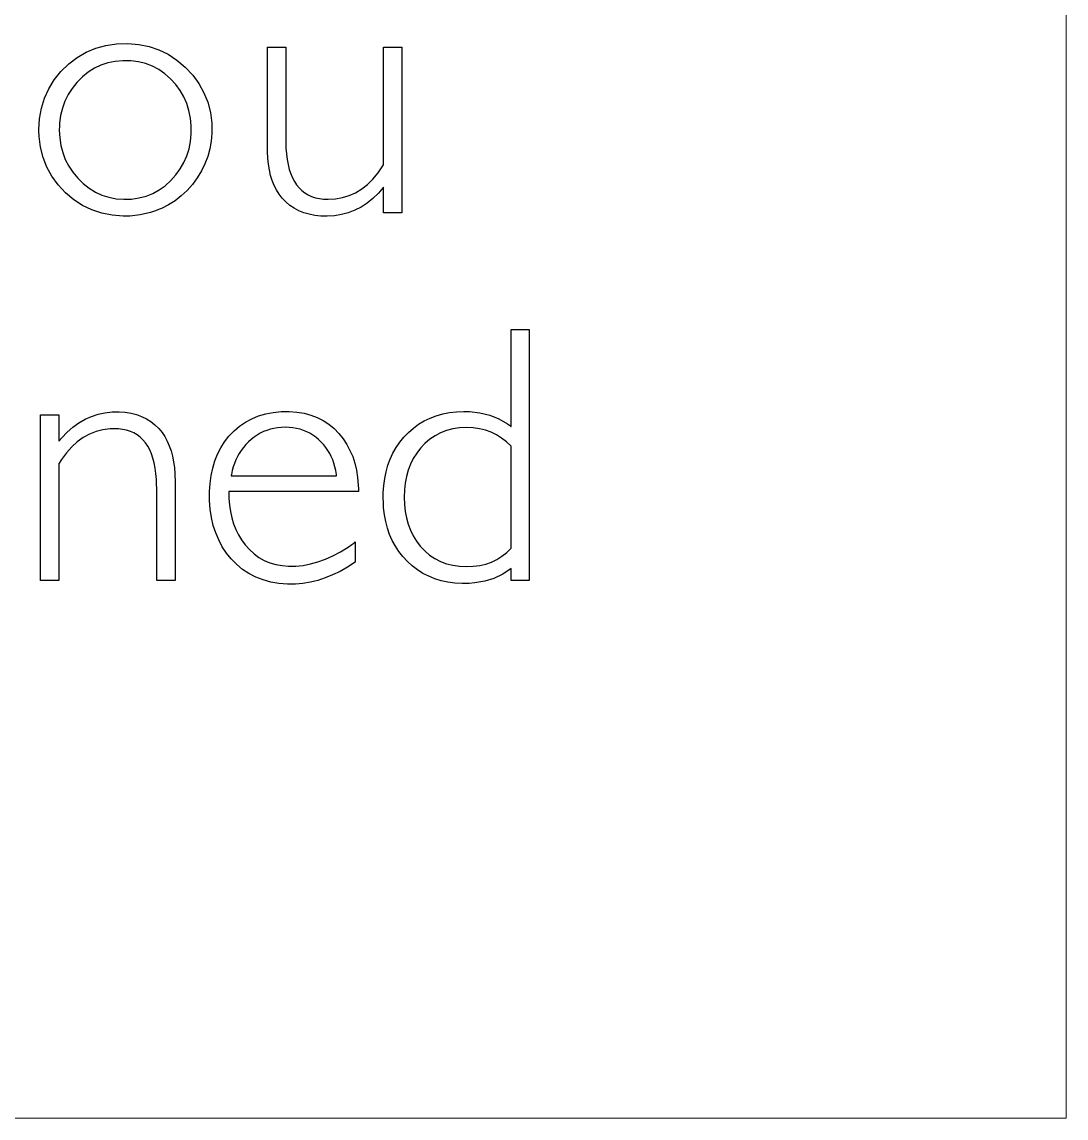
# Model space of a CAD drawing. Header units: millimetres. Extents: x 2232 to 85269, y -3593 to 5869.
# Drawn here: x 55436.49 to 55473.1, y -1588.08 to -1549.63 of the extents above; entities that cross this region are included whole.
import ezdxf

# ---------------------------------------------------------------- set-up
doc = ezdxf.new("R2010")
doc.units = ezdxf.units.MM
doc.layers.add('Standart', color=7, linetype='Continuous')

msp = doc.modelspace()

# ---------------------------------------------------------------- linework, layer by layer
at = {"layer": 'Standart', "color": 250, "linetype": 'Continuous', "lineweight": 5}
for points in [[(55473.101, -1512.529), (55473.101, -1588.08)], [(55473.101, -1588.08), (55203.101, -1588.08)]]:
    msp.add_lwpolyline(points, dxfattribs=at)
at = {"layer": 'Standart', "color": 159, "linetype": 'Continuous', "lineweight": -3}
for points in [[(55439.079, -1550.558), (55439.434, -1550.46)], [(55439.434, -1550.46), (55439.809, -1550.404)], [(55439.809, -1550.404), (55440.201, -1550.391)], [(55440.201, -1550.391), (55440.583, -1550.421)], [(55440.583, -1550.421), (55440.947, -1550.494)], [(55440.947, -1550.494), (55441.291, -1550.611)], [(55438.131, -1551.109), (55438.428, -1550.883)], [(55438.428, -1550.883), (55438.744, -1550.699)], [(55438.744, -1550.699), (55439.079, -1550.558)], [(55441.291, -1550.611), (55441.617, -1550.77)], [(55441.617, -1550.77), (55441.925, -1550.972)], [(55445.096, -1550.517), (55445.1, -1550.516)], [(55445.096, -1550.529), (55445.096, -1550.517)], [(55445.096, -1550.556), (55445.096, -1550.529)], [(55445.096, -1550.598), (55445.096, -1550.556)], [(55445.096, -1550.652), (55445.096, -1550.598)], [(55445.096, -1550.797), (55445.096, -1550.652)], [(55445.096, -1550.984), (55445.096, -1550.797)], [(55445.1, -1550.516), (55445.138, -1550.516)], [(55445.138, -1550.516), (55445.208, -1550.516)], [(55445.208, -1550.516), (55445.299, -1550.516)], [(55445.299, -1550.516), (55445.506, -1550.516)], [(55445.506, -1550.516), (55445.602, -1550.516)], [(55445.602, -1550.516), (55445.679, -1550.516)], [(55445.679, -1550.516), (55445.727, -1550.516)], [(55445.727, -1550.516), (55445.737, -1550.516)], [(55445.737, -1550.516), (55445.738, -1550.525)], [(55445.738, -1550.525), (55445.738, -1550.548)], [(55445.738, -1550.548), (55445.738, -1550.584)], [(55445.738, -1550.584), (55445.738, -1550.691)], [(55445.738, -1550.691), (55445.738, -1550.841)], [(55445.738, -1550.841), (55445.738, -1551.026)], [(55449.17, -1550.528), (55449.171, -1550.516)], [(55449.17, -1550.557), (55449.17, -1550.528)], [(55449.17, -1550.602), (55449.17, -1550.557)], [(55449.17, -1550.663), (55449.17, -1550.602)], [(55449.17, -1550.738), (55449.17, -1550.663)], [(55449.17, -1550.827), (55449.17, -1550.738)], [(55449.17, -1550.927), (55449.17, -1550.827)], [(55449.171, -1550.516), (55449.182, -1550.516)], [(55449.182, -1550.516), (55449.23, -1550.516)], [(55449.23, -1550.516), (55449.306, -1550.516)], [(55449.306, -1550.516), (55449.402, -1550.516)], [(55449.402, -1550.516), (55449.609, -1550.516)], [(55449.609, -1550.516), (55449.7, -1550.516)], [(55449.7, -1550.516), (55449.77, -1550.516)], [(55449.77, -1550.516), (55449.808, -1550.516)], [(55449.808, -1550.516), (55449.812, -1550.517)], [(55449.812, -1550.517), (55449.812, -1550.537)], [(55449.812, -1550.537), (55449.812, -1550.581)], [(55449.812, -1550.581), (55449.812, -1550.649)], [(55449.812, -1550.649), (55449.812, -1550.737)], [(55449.812, -1550.737), (55449.812, -1550.846)], [(55449.812, -1550.846), (55449.812, -1550.973)], [(55437.856, -1551.377), (55438.131, -1551.109)], [(55439.028, -1551.261), (55438.812, -1551.399)], [(55439.258, -1551.153), (55439.028, -1551.261)], [(55439.501, -1551.072), (55439.258, -1551.153)], [(55439.758, -1551.02), (55439.501, -1551.072)], [(55440.029, -1550.996), (55439.758, -1551.02)], [(55440.307, -1551.001), (55440.029, -1550.996)], [(55440.573, -1551.035), (55440.307, -1551.001)], [(55440.825, -1551.097), (55440.573, -1551.035)], [(55441.064, -1551.187), (55440.825, -1551.097)], [(55441.29, -1551.307), (55441.064, -1551.187)], [(55441.925, -1550.972), (55442.213, -1551.217)], [(55442.213, -1551.217), (55442.476, -1551.498)], [(55445.096, -1551.206), (55445.096, -1550.984)], [(55445.096, -1551.456), (55445.096, -1551.206)], [(55445.738, -1551.026), (55445.738, -1551.24)], [(55445.738, -1551.24), (55445.738, -1551.477)], [(55449.17, -1551.162), (55449.17, -1550.927)], [(55449.17, -1551.433), (55449.17, -1551.162)], [(55449.812, -1550.973), (55449.812, -1551.117)], [(55449.812, -1551.117), (55449.812, -1551.277)], [(55437.621, -1551.668), (55437.856, -1551.377)], [(55438.608, -1551.564), (55438.419, -1551.757)], [(55438.812, -1551.399), (55438.608, -1551.564)], [(55441.502, -1551.455), (55441.29, -1551.307)], [(55441.701, -1551.631), (55441.502, -1551.455)], [(55441.881, -1551.831), (55441.701, -1551.631)], [(55442.476, -1551.498), (55442.695, -1551.798)], [(55445.096, -1551.727), (55445.096, -1551.456)], [(55445.738, -1551.477), (55445.738, -1551.994)], [(55449.17, -1551.733), (55449.17, -1551.433)], [(55449.812, -1551.277), (55449.812, -1551.451)], [(55449.812, -1551.451), (55449.812, -1551.638)], [(55449.812, -1551.638), (55449.812, -1552.045)], [(55437.279, -1552.309), (55437.429, -1551.979)], [(55437.429, -1551.979), (55437.621, -1551.668)], [(55438.252, -1551.966), (55438.111, -1552.186)], [(55438.419, -1551.757), (55438.252, -1551.966)], [(55442.035, -1552.042), (55441.881, -1551.831)], [(55442.695, -1551.798), (55442.872, -1552.116)], [(55445.096, -1552.304), (55445.096, -1551.727)], [(55445.738, -1551.994), (55445.738, -1552.526)], [(55449.17, -1552.054), (55449.17, -1551.733)], [(55437.172, -1552.66), (55437.279, -1552.309)], [(55437.996, -1552.418), (55437.908, -1552.662)], [(55438.111, -1552.186), (55437.996, -1552.418)], [(55442.163, -1552.265), (55442.035, -1552.042)], [(55442.266, -1552.5), (55442.163, -1552.265)], [(55442.872, -1552.116), (55443.005, -1552.454)], [(55445.096, -1552.882), (55445.096, -1552.304)], [(55449.17, -1552.388), (55449.17, -1552.054)], [(55449.17, -1553.062), (55449.17, -1552.388)], [(55449.812, -1552.045), (55449.812, -1552.486)], [(55437.108, -1553.03), (55437.172, -1552.66)], [(55437.908, -1552.662), (55437.845, -1552.917)], [(55442.343, -1552.746), (55442.266, -1552.5)], [(55442.395, -1553.005), (55442.343, -1552.746)], [(55443.005, -1552.454), (55443.095, -1552.81)], [(55445.738, -1552.526), (55445.738, -1552.782)], [(55445.738, -1552.782), (55445.738, -1553.021)], [(55449.812, -1552.486), (55449.812, -1553.425)], [(55437.087, -1553.419), (55437.108, -1553.03)], [(55437.809, -1553.184), (55437.801, -1553.322)], [(55437.845, -1552.917), (55437.809, -1553.184)], [(55442.422, -1553.276), (55442.395, -1553.005)], [(55443.095, -1552.81), (55443.143, -1553.185)], [(55443.143, -1553.185), (55443.15, -1553.38)], [(55445.096, -1553.153), (55445.096, -1552.882)], [(55445.096, -1553.403), (55445.096, -1553.153)], [(55445.738, -1553.021), (55445.738, -1553.239)], [(55449.17, -1553.385), (55449.17, -1553.062)], [(55437.087, -1553.434), (55437.087, -1553.419)], [(55437.087, -1553.419), (55437.087, -1553.419)], [(55437.087, -1553.419), (55437.087, -1553.419)], [(55437.087, -1553.419), (55437.087, -1553.419)], [(55437.087, -1553.419), (55437.087, -1553.419)], [(55437.087, -1553.459), (55437.087, -1553.434)], [(55437.095, -1553.655), (55437.087, -1553.459)], [(55437.801, -1553.322), (55437.799, -1553.392)], [(55437.799, -1553.392), (55437.799, -1553.428)], [(55437.799, -1553.428), (55437.799, -1553.432)], [(55437.799, -1553.432), (55437.812, -1553.704)], [(55437.799, -1553.432), (55437.799, -1553.432)], [(55437.799, -1553.432), (55437.799, -1553.432)], [(55437.799, -1553.432), (55437.799, -1553.432)], [(55442.399, -1553.824), (55442.423, -1553.555)], [(55442.423, -1553.555), (55442.422, -1553.276)], [(55443.148, -1553.533), (55443.126, -1553.812)], [(55443.15, -1553.462), (55443.148, -1553.533)], [(55443.15, -1553.38), (55443.15, -1553.462)], [(55445.096, -1553.625), (55445.096, -1553.403)], [(55445.738, -1553.239), (55445.738, -1553.429)], [(55445.738, -1553.429), (55445.738, -1553.584)], [(55449.17, -1553.689), (55449.17, -1553.385)], [(55449.812, -1553.425), (55449.812, -1554.364)], [(55437.142, -1554.033), (55437.095, -1553.655)], [(55437.812, -1553.704), (55437.852, -1553.966)], [(55442.348, -1554.081), (55442.399, -1553.824)], [(55443.126, -1553.812), (55443.078, -1554.084)], [(55445.096, -1553.812), (55445.096, -1553.625)], [(55445.096, -1553.957), (55445.096, -1553.812)], [(55445.096, -1554.011), (55445.096, -1553.957)], [(55445.738, -1553.584), (55445.738, -1553.697)], [(55445.738, -1553.697), (55445.738, -1553.737)], [(55445.738, -1553.737), (55445.738, -1553.763)], [(55445.738, -1553.763), (55445.738, -1553.777)], [(55445.738, -1553.777), (55445.738, -1553.786)], [(55445.738, -1553.786), (55445.738, -1553.842)], [(55445.738, -1553.842), (55445.745, -1554.06)], [(55449.17, -1553.965), (55449.17, -1553.689)], [(55437.231, -1554.391), (55437.142, -1554.033)], [(55437.852, -1553.966), (55437.917, -1554.217)], [(55437.917, -1554.217), (55438.01, -1554.458)], [(55442.17, -1554.562), (55442.272, -1554.328)], [(55442.272, -1554.328), (55442.348, -1554.081)], [(55443.078, -1554.084), (55443.005, -1554.35)], [(55445.096, -1554.053), (55445.096, -1554.011)], [(55445.096, -1554.08), (55445.096, -1554.053)], [(55445.096, -1554.092), (55445.096, -1554.08)], [(55445.096, -1554.105), (55445.096, -1554.092)], [(55445.096, -1554.134), (55445.096, -1554.105)], [(55445.097, -1554.192), (55445.096, -1554.134)], [(55445.108, -1554.414), (55445.097, -1554.192)], [(55445.745, -1554.06), (55445.761, -1554.265)], [(55445.761, -1554.265), (55445.786, -1554.457)], [(55449.17, -1554.205), (55449.17, -1553.965)], [(55449.17, -1554.309), (55449.17, -1554.205)], [(55449.17, -1554.401), (55449.17, -1554.309)], [(55437.364, -1554.729), (55437.231, -1554.391)], [(55437.539, -1555.048), (55437.364, -1554.729)], [(55438.01, -1554.458), (55438.129, -1554.688)], [(55438.129, -1554.688), (55438.274, -1554.907)], [(55442.042, -1554.785), (55442.17, -1554.562)], [(55442.907, -1554.609), (55442.783, -1554.861)], [(55443.005, -1554.35), (55442.907, -1554.609)], [(55445.13, -1554.627), (55445.108, -1554.414)], [(55445.164, -1554.828), (55445.13, -1554.627)], [(55445.786, -1554.457), (55445.82, -1554.637)], [(55445.82, -1554.637), (55445.862, -1554.805)], [(55448.977, -1554.93), (55449.147, -1554.684)], [(55449.147, -1554.684), (55449.167, -1554.652)], [(55449.167, -1554.652), (55449.17, -1554.645)], [(55449.17, -1554.48), (55449.17, -1554.401)], [(55449.17, -1554.545), (55449.17, -1554.48)], [(55449.17, -1554.595), (55449.17, -1554.545)], [(55449.17, -1554.629), (55449.17, -1554.595)], [(55449.17, -1554.645), (55449.17, -1554.629)], [(55449.812, -1554.364), (55449.812, -1554.805)], [(55437.757, -1555.347), (55437.539, -1555.048)], [(55438.274, -1554.907), (55438.445, -1555.115)], [(55438.445, -1555.115), (55438.639, -1555.306)], [(55441.708, -1555.198), (55441.888, -1554.997)], [(55441.888, -1554.997), (55442.042, -1554.785)], [(55442.634, -1555.106), (55442.465, -1555.338)], [(55442.783, -1554.861), (55442.634, -1555.106)], [(55445.21, -1555.019), (55445.164, -1554.828)], [(55445.267, -1555.199), (55445.21, -1555.019)], [(55445.862, -1554.805), (55445.914, -1554.961)], [(55445.914, -1554.961), (55445.974, -1555.103)], [(55445.974, -1555.103), (55446.043, -1555.234)], [(55448.797, -1555.147), (55448.977, -1554.93)], [(55449.812, -1554.805), (55449.812, -1555.212)], [(55438.018, -1555.626), (55437.757, -1555.347)], [(55438.639, -1555.306), (55438.845, -1555.468)], [(55438.845, -1555.468), (55439.064, -1555.602)], [(55441.3, -1555.529), (55441.51, -1555.378)], [(55441.51, -1555.378), (55441.708, -1555.198)], [(55442.465, -1555.338), (55442.279, -1555.548)], [(55445.336, -1555.368), (55445.267, -1555.199)], [(55445.416, -1555.527), (55445.336, -1555.368)], [(55446.043, -1555.234), (55446.121, -1555.352)], [(55446.121, -1555.352), (55446.208, -1555.458)], [(55446.208, -1555.458), (55446.304, -1555.551)], [(55448.189, -1555.624), (55448.402, -1555.494)], [(55448.402, -1555.494), (55448.605, -1555.335)], [(55448.605, -1555.335), (55448.797, -1555.147)], [(55449.17, -1555.433), (55448.986, -1555.643)], [(55449.17, -1555.437), (55449.17, -1555.433)], [(55449.17, -1555.433), (55449.17, -1555.433)], [(55449.17, -1555.433), (55449.17, -1555.433)], [(55449.17, -1555.455), (55449.17, -1555.437)], [(55449.17, -1555.53), (55449.17, -1555.455)], [(55449.812, -1555.212), (55449.812, -1555.399)], [(55449.812, -1555.399), (55449.812, -1555.573)], [(55438.307, -1555.87), (55438.018, -1555.626)], [(55438.615, -1556.071), (55438.307, -1555.87)], [(55439.064, -1555.602), (55439.295, -1555.708)], [(55439.295, -1555.708), (55439.538, -1555.785)], [(55439.538, -1555.785), (55439.793, -1555.834)], [(55439.793, -1555.834), (55440.061, -1555.855)], [(55440.061, -1555.855), (55440.333, -1555.847)], [(55440.333, -1555.847), (55440.593, -1555.81)], [(55440.593, -1555.81), (55440.841, -1555.745)], [(55440.841, -1555.745), (55441.077, -1555.651)], [(55441.077, -1555.651), (55441.3, -1555.529)], [(55442.078, -1555.737), (55441.861, -1555.905)], [(55442.279, -1555.548), (55442.078, -1555.737)], [(55445.508, -1555.675), (55445.416, -1555.527)], [(55445.615, -1555.815), (55445.508, -1555.675)], [(55445.742, -1555.95), (55445.615, -1555.815)], [(55446.304, -1555.551), (55446.409, -1555.632)], [(55446.409, -1555.632), (55446.523, -1555.7)], [(55446.523, -1555.7), (55446.646, -1555.756)], [(55446.646, -1555.756), (55446.777, -1555.799)], [(55446.777, -1555.799), (55446.917, -1555.83)], [(55446.917, -1555.83), (55447.067, -1555.849)], [(55447.067, -1555.849), (55447.225, -1555.855)], [(55447.225, -1555.855), (55447.482, -1555.841)], [(55447.482, -1555.841), (55447.729, -1555.797)], [(55447.729, -1555.797), (55447.964, -1555.725)], [(55447.964, -1555.725), (55448.189, -1555.624)], [(55448.792, -1555.828), (55448.59, -1555.989)], [(55448.986, -1555.643), (55448.792, -1555.828)], [(55449.17, -1555.642), (55449.17, -1555.53)], [(55449.17, -1555.926), (55449.17, -1555.642)], [(55449.812, -1555.573), (55449.812, -1555.733)], [(55449.812, -1555.733), (55449.812, -1555.877)], [(55449.812, -1555.877), (55449.812, -1556.004)], [(55438.943, -1556.229), (55438.615, -1556.071)], [(55439.29, -1556.344), (55438.943, -1556.229)], [(55441.171, -1556.261), (55440.997, -1556.32)], [(55441.257, -1556.228), (55441.171, -1556.261)], [(55441.313, -1556.205), (55441.257, -1556.228)], [(55441.378, -1556.177), (55441.313, -1556.205)], [(55441.627, -1556.051), (55441.378, -1556.177)], [(55441.861, -1555.905), (55441.627, -1556.051)], [(55445.88, -1556.069), (55445.742, -1555.95)], [(55446.031, -1556.171), (55445.88, -1556.069)], [(55446.193, -1556.257), (55446.031, -1556.171)], [(55446.368, -1556.328), (55446.193, -1556.257)], [(55448.159, -1556.239), (55447.93, -1556.328)], [(55448.379, -1556.126), (55448.159, -1556.239)], [(55448.59, -1555.989), (55448.379, -1556.126)], [(55449.17, -1556.068), (55449.17, -1555.926)], [(55449.17, -1556.193), (55449.17, -1556.068)], [(55449.17, -1556.285), (55449.17, -1556.193)], [(55449.812, -1556.004), (55449.812, -1556.113)], [(55449.812, -1556.113), (55449.812, -1556.201)], [(55449.812, -1556.201), (55449.812, -1556.268)], [(55449.812, -1556.268), (55449.812, -1556.313)], [(55439.657, -1556.417), (55439.29, -1556.344)], [(55440.042, -1556.447), (55439.657, -1556.417)], [(55440.092, -1556.447), (55440.042, -1556.447)], [(55440.131, -1556.447), (55440.092, -1556.447)], [(55440.178, -1556.447), (55440.131, -1556.447)], [(55440.272, -1556.444), (55440.178, -1556.447)], [(55440.64, -1556.404), (55440.272, -1556.444)], [(55440.997, -1556.32), (55440.64, -1556.404)], [(55446.555, -1556.382), (55446.368, -1556.328)], [(55446.754, -1556.42), (55446.555, -1556.382)], [(55446.965, -1556.442), (55446.754, -1556.42)], [(55447.192, -1556.447), (55446.965, -1556.442)], [(55447.447, -1556.432), (55447.192, -1556.447)], [(55447.693, -1556.392), (55447.447, -1556.432)], [(55447.93, -1556.328), (55447.693, -1556.392)], [(55449.17, -1556.315), (55449.17, -1556.285)], [(55449.17, -1556.331), (55449.17, -1556.315)], [(55449.182, -1556.334), (55449.17, -1556.331)], [(55449.23, -1556.334), (55449.182, -1556.334)], [(55449.306, -1556.334), (55449.23, -1556.334)], [(55449.402, -1556.334), (55449.306, -1556.334)], [(55449.609, -1556.334), (55449.402, -1556.334)], [(55449.7, -1556.334), (55449.609, -1556.334)], [(55449.77, -1556.334), (55449.7, -1556.334)], [(55449.808, -1556.334), (55449.77, -1556.334)], [(55449.812, -1556.333), (55449.808, -1556.334)], [(55449.812, -1556.313), (55449.812, -1556.333)], [(55453.644, -1560.428), (55453.645, -1560.42)], [(55453.644, -1560.479), (55453.644, -1560.428)], [(55453.644, -1560.575), (55453.644, -1560.479)], [(55453.645, -1560.42), (55453.671, -1560.42)], [(55453.671, -1560.42), (55453.726, -1560.42)], [(55453.726, -1560.42), (55453.803, -1560.42)], [(55453.803, -1560.42), (55453.988, -1560.42)], [(55453.988, -1560.42), (55454.164, -1560.42)], [(55454.164, -1560.42), (55454.228, -1560.42)], [(55454.228, -1560.42), (55454.266, -1560.42)], [(55454.266, -1560.42), (55454.273, -1560.42)], [(55454.273, -1560.42), (55454.273, -1560.425)], [(55454.273, -1560.425), (55454.273, -1560.46)], [(55454.273, -1560.46), (55454.273, -1560.525)], [(55453.644, -1560.711), (55453.644, -1560.575)], [(55453.644, -1560.88), (55453.644, -1560.711)], [(55453.644, -1561.077), (55453.644, -1560.88)], [(55454.273, -1560.525), (55454.273, -1560.621)], [(55454.273, -1560.621), (55454.273, -1560.744)], [(55454.273, -1560.744), (55454.273, -1560.894)], [(55453.644, -1561.536), (55453.644, -1561.077)], [(55454.273, -1560.894), (55454.273, -1561.068)], [(55454.273, -1561.068), (55454.273, -1561.265)], [(55454.273, -1561.265), (55454.273, -1561.483)], [(55453.644, -1562.044), (55453.644, -1561.536)], [(55454.273, -1561.483), (55454.273, -1561.72)], [(55454.273, -1561.72), (55454.273, -1562.246)], [(55453.644, -1562.559), (55453.644, -1562.044)], [(55454.273, -1562.246), (55454.273, -1562.827)], [(55453.644, -1563.037), (55453.644, -1562.559)], [(55453.644, -1563.249), (55453.644, -1563.037)], [(55454.273, -1562.827), (55454.273, -1563.452)], [(55437.141, -1563.415), (55437.156, -1563.411)], [(55437.141, -1563.442), (55437.141, -1563.415)], [(55437.141, -1563.493), (55437.141, -1563.442)], [(55437.141, -1563.567), (55437.141, -1563.493)], [(55437.141, -1563.661), (55437.141, -1563.567)], [(55437.156, -1563.411), (55437.209, -1563.411)], [(55437.209, -1563.411), (55437.289, -1563.411)], [(55437.289, -1563.411), (55437.491, -1563.411)], [(55437.491, -1563.411), (55437.593, -1563.411)], [(55437.593, -1563.411), (55437.682, -1563.411)], [(55437.682, -1563.411), (55437.748, -1563.411)], [(55437.748, -1563.411), (55437.781, -1563.411)], [(55437.781, -1563.411), (55437.782, -1563.412)], [(55437.782, -1563.412), (55437.782, -1563.427)], [(55437.782, -1563.427), (55437.782, -1563.456)], [(55437.782, -1563.456), (55437.782, -1563.497)], [(55437.782, -1563.497), (55437.782, -1563.609)], [(55438.485, -1563.694), (55438.702, -1563.569)], [(55438.702, -1563.569), (55438.926, -1563.468)], [(55438.926, -1563.468), (55439.159, -1563.392)], [(55439.159, -1563.392), (55439.401, -1563.341)], [(55439.401, -1563.341), (55439.651, -1563.314)], [(55439.651, -1563.314), (55439.779, -1563.31)], [(55439.779, -1563.31), (55439.894, -1563.312)], [(55439.894, -1563.312), (55440.11, -1563.327)], [(55440.11, -1563.327), (55440.314, -1563.359)], [(55440.314, -1563.359), (55440.506, -1563.407)], [(55440.506, -1563.407), (55440.685, -1563.472)], [(55440.685, -1563.472), (55440.853, -1563.552)], [(55440.853, -1563.552), (55441.009, -1563.65)], [(55444.328, -1563.67), (55444.55, -1563.55)], [(55444.55, -1563.55), (55444.786, -1563.454)], [(55444.786, -1563.454), (55445.036, -1563.38)], [(55445.036, -1563.38), (55445.3, -1563.33)], [(55445.3, -1563.33), (55445.579, -1563.303)], [(55445.579, -1563.303), (55445.864, -1563.299)], [(55445.864, -1563.299), (55446.129, -1563.318)], [(55446.129, -1563.318), (55446.38, -1563.359)], [(55446.38, -1563.359), (55446.618, -1563.422)], [(55446.618, -1563.422), (55446.842, -1563.507)], [(55446.842, -1563.507), (55447.053, -1563.615)], [(55450.595, -1563.627), (55450.8, -1563.527)], [(55450.8, -1563.527), (55451.016, -1563.446)], [(55451.016, -1563.446), (55451.242, -1563.382)], [(55451.242, -1563.382), (55451.48, -1563.336)], [(55451.48, -1563.336), (55451.728, -1563.308)], [(55451.728, -1563.308), (55451.987, -1563.298)], [(55451.987, -1563.298), (55452.183, -1563.303)], [(55452.183, -1563.303), (55452.548, -1563.345)], [(55452.548, -1563.345), (55452.891, -1563.43)], [(55452.891, -1563.43), (55453.213, -1563.56)], [(55453.213, -1563.56), (55453.513, -1563.733)], [(55453.644, -1563.437), (55453.644, -1563.249)], [(55453.644, -1563.593), (55453.644, -1563.437)], [(55454.273, -1563.452), (55454.273, -1564.105)], [(55437.141, -1563.775), (55437.141, -1563.661)], [(55437.141, -1563.907), (55437.141, -1563.775)], [(55437.141, -1564.056), (55437.141, -1563.907)], [(55437.782, -1563.609), (55437.782, -1563.747)], [(55437.782, -1563.747), (55437.782, -1564.048)], [(55438.078, -1564.019), (55438.278, -1563.844)], [(55438.278, -1563.844), (55438.485, -1563.694)], [(55439.331, -1563.939), (55439.089, -1564)], [(55439.584, -1563.907), (55439.331, -1563.939)], [(55439.715, -1563.903), (55439.584, -1563.907)], [(55439.87, -1563.907), (55439.715, -1563.903)], [(55440.02, -1563.924), (55439.87, -1563.907)], [(55440.161, -1563.954), (55440.02, -1563.924)], [(55440.293, -1563.996), (55440.161, -1563.954)], [(55441.009, -1563.65), (55441.153, -1563.763)], [(55441.153, -1563.763), (55441.285, -1563.894)], [(55441.285, -1563.894), (55441.401, -1564.036)], [(55443.927, -1563.979), (55444.121, -1563.813)], [(55444.121, -1563.813), (55444.328, -1563.67)], [(55445.2, -1563.92), (55445.079, -1563.959)], [(55445.325, -1563.89), (55445.2, -1563.92)], [(55445.454, -1563.869), (55445.325, -1563.89)], [(55445.587, -1563.856), (55445.454, -1563.869)], [(55445.723, -1563.852), (55445.587, -1563.856)], [(55445.859, -1563.856), (55445.723, -1563.852)], [(55445.991, -1563.869), (55445.859, -1563.856)], [(55446.118, -1563.891), (55445.991, -1563.869)], [(55446.241, -1563.921), (55446.118, -1563.891)], [(55446.361, -1563.96), (55446.241, -1563.921)], [(55447.053, -1563.615), (55447.25, -1563.745)], [(55447.25, -1563.745), (55447.434, -1563.898)], [(55447.434, -1563.898), (55447.604, -1564.073)], [(55450.042, -1564.031), (55450.216, -1563.879)], [(55450.216, -1563.879), (55450.4, -1563.744)], [(55450.4, -1563.744), (55450.595, -1563.627)], [(55451.601, -1563.91), (55451.379, -1563.966)], [(55451.835, -1563.876), (55451.601, -1563.91)], [(55452.083, -1563.865), (55451.835, -1563.876)], [(55452.311, -1563.875), (55452.083, -1563.865)], [(55452.529, -1563.906), (55452.311, -1563.875)], [(55452.739, -1563.957), (55452.529, -1563.906)], [(55452.938, -1564.028), (55452.739, -1563.957)], [(55453.513, -1563.733), (55453.585, -1563.783)], [(55453.585, -1563.783), (55453.62, -1563.809)], [(55453.62, -1563.809), (55453.637, -1563.822)], [(55453.637, -1563.822), (55453.644, -1563.827)], [(55453.644, -1563.714), (55453.644, -1563.593)], [(55453.644, -1563.794), (55453.644, -1563.714)], [(55453.644, -1563.827), (55453.644, -1563.794)], [(55437.141, -1564.22), (55437.141, -1564.056)], [(55437.141, -1564.398), (55437.141, -1564.22)], [(55437.782, -1564.048), (55437.782, -1564.181)], [(55437.782, -1564.181), (55437.782, -1564.282)], [(55437.782, -1564.282), (55437.782, -1564.316)], [(55437.782, -1564.316), (55437.782, -1564.337)], [(55437.782, -1564.337), (55437.782, -1564.342)], [(55437.782, -1564.343), (55437.784, -1564.341)], [(55437.782, -1564.342), (55437.782, -1564.343)], [(55437.784, -1564.341), (55437.795, -1564.327)], [(55437.795, -1564.327), (55437.888, -1564.218)], [(55437.888, -1564.218), (55438.078, -1564.019)], [(55438.639, -1564.209), (55438.431, -1564.358)], [(55438.858, -1564.09), (55438.639, -1564.209)], [(55439.089, -1564), (55438.858, -1564.09)], [(55440.416, -1564.05), (55440.293, -1563.996)], [(55440.53, -1564.117), (55440.416, -1564.05)], [(55440.636, -1564.196), (55440.53, -1564.117)], [(55440.733, -1564.288), (55440.636, -1564.196)], [(55440.821, -1564.393), (55440.733, -1564.288)], [(55441.401, -1564.036), (55441.498, -1564.179)], [(55441.498, -1564.179), (55441.583, -1564.334)], [(55441.583, -1564.334), (55441.657, -1564.499)], [(55443.596, -1564.364), (55443.749, -1564.167)], [(55443.749, -1564.167), (55443.927, -1563.979)], [(55444.529, -1564.278), (55444.431, -1564.367)], [(55444.631, -1564.197), (55444.529, -1564.278)], [(55444.738, -1564.125), (55444.631, -1564.197)], [(55444.848, -1564.061), (55444.738, -1564.125)], [(55444.961, -1564.005), (55444.848, -1564.061)], [(55445.079, -1563.959), (55444.961, -1564.005)], [(55446.475, -1564.007), (55446.361, -1563.96)], [(55446.586, -1564.063), (55446.475, -1564.007)], [(55446.693, -1564.128), (55446.586, -1564.063)], [(55446.795, -1564.201), (55446.693, -1564.128)], [(55446.893, -1564.283), (55446.795, -1564.201)], [(55446.986, -1564.372), (55446.893, -1564.283)], [(55447.604, -1564.073), (55447.752, -1564.258)], [(55447.752, -1564.258), (55447.881, -1564.454)], [(55449.738, -1564.377), (55449.881, -1564.2)], [(55449.881, -1564.2), (55450.042, -1564.031)], [(55450.792, -1564.272), (55450.621, -1564.419)], [(55450.975, -1564.147), (55450.792, -1564.272)], [(55451.171, -1564.046), (55450.975, -1564.147)], [(55451.379, -1563.966), (55451.171, -1564.046)], [(55453.129, -1564.121), (55452.938, -1564.028)], [(55453.31, -1564.233), (55453.129, -1564.121)], [(55453.482, -1564.366), (55453.31, -1564.233)], [(55454.273, -1564.105), (55454.273, -1565.442)], [(55437.141, -1564.588), (55437.141, -1564.398)], [(55437.141, -1565.001), (55437.141, -1564.588)], [(55438.235, -1564.537), (55438.05, -1564.745)], [(55438.431, -1564.358), (55438.235, -1564.537)], [(55440.9, -1564.51), (55440.821, -1564.393)], [(55440.97, -1564.639), (55440.9, -1564.51)], [(55441.031, -1564.781), (55440.97, -1564.639)], [(55441.657, -1564.499), (55441.719, -1564.675)], [(55441.719, -1564.675), (55441.77, -1564.862)], [(55443.348, -1564.797), (55443.462, -1564.574)], [(55443.462, -1564.574), (55443.596, -1564.364)], [(55444.177, -1564.661), (55444.106, -1564.768)], [(55444.254, -1564.559), (55444.177, -1564.661)], [(55444.339, -1564.461), (55444.254, -1564.559)], [(55444.431, -1564.367), (55444.339, -1564.461)], [(55447.07, -1564.464), (55446.986, -1564.372)], [(55447.147, -1564.56), (55447.07, -1564.464)], [(55447.217, -1564.662), (55447.147, -1564.56)], [(55447.281, -1564.768), (55447.217, -1564.662)], [(55447.881, -1564.454), (55447.992, -1564.661)], [(55447.992, -1564.661), (55448.086, -1564.881)], [(55449.499, -1564.762), (55449.61, -1564.564)], [(55449.61, -1564.564), (55449.738, -1564.377)], [(55450.464, -1564.589), (55450.33, -1564.764)], [(55450.621, -1564.419), (55450.464, -1564.589)], [(55453.644, -1564.519), (55453.482, -1564.366)], [(55453.644, -1564.529), (55453.644, -1564.519)], [(55453.644, -1564.559), (55453.644, -1564.529)], [(55453.644, -1564.608), (55453.644, -1564.559)], [(55453.644, -1564.673), (55453.644, -1564.608)], [(55453.644, -1564.754), (55453.644, -1564.673)], [(55437.141, -1565.446), (55437.141, -1565.001)], [(55437.876, -1564.982), (55437.794, -1565.111)], [(55438.05, -1564.745), (55437.876, -1564.982)], [(55441.083, -1564.936), (55441.031, -1564.781)], [(55441.127, -1565.103), (55441.083, -1564.936)], [(55441.162, -1565.282), (55441.127, -1565.103)], [(55441.77, -1564.862), (55441.808, -1565.06)], [(55441.808, -1565.06), (55441.836, -1565.268)], [(55443.178, -1565.282), (55443.253, -1565.033)], [(55443.253, -1565.033), (55443.348, -1564.797)], [(55443.987, -1564.996), (55443.938, -1565.117)], [(55444.043, -1564.88), (55443.987, -1564.996)], [(55444.106, -1564.768), (55444.043, -1564.88)], [(55447.337, -1564.879), (55447.281, -1564.768)], [(55447.387, -1564.994), (55447.337, -1564.879)], [(55447.43, -1565.115), (55447.387, -1564.994)], [(55448.086, -1564.881), (55448.161, -1565.112)], [(55449.322, -1565.185), (55449.403, -1564.969)], [(55449.403, -1564.969), (55449.499, -1564.762)], [(55450.213, -1564.951), (55450.115, -1565.149)], [(55450.33, -1564.764), (55450.213, -1564.951)], [(55453.644, -1564.849), (55453.644, -1564.754)], [(55453.644, -1564.958), (55453.644, -1564.849)], [(55453.644, -1565.078), (55453.644, -1564.958)], [(55453.644, -1565.349), (55453.644, -1565.078)], [(55437.141, -1565.912), (55437.141, -1565.446)], [(55437.784, -1565.128), (55437.782, -1565.131)], [(55437.782, -1565.131), (55437.782, -1565.135)], [(55437.782, -1565.135), (55437.782, -1565.157)], [(55437.782, -1565.157), (55437.782, -1565.195)], [(55437.782, -1565.195), (55437.782, -1565.249)], [(55437.782, -1565.249), (55437.782, -1565.317)], [(55437.782, -1565.317), (55437.782, -1565.399)], [(55437.782, -1565.399), (55437.782, -1565.601)], [(55437.794, -1565.111), (55437.784, -1565.128)], [(55441.188, -1565.474), (55441.162, -1565.282)], [(55441.205, -1565.679), (55441.188, -1565.474)], [(55441.836, -1565.268), (55441.851, -1565.488)], [(55441.851, -1565.488), (55441.855, -1565.601)], [(55443.121, -1565.544), (55443.178, -1565.282)], [(55443.862, -1565.372), (55443.835, -1565.506)], [(55443.897, -1565.242), (55443.862, -1565.372)], [(55443.938, -1565.117), (55443.897, -1565.242)], [(55447.466, -1565.24), (55447.43, -1565.115)], [(55447.495, -1565.371), (55447.466, -1565.24)], [(55447.518, -1565.506), (55447.495, -1565.371)], [(55448.161, -1565.112), (55448.219, -1565.355)], [(55448.219, -1565.355), (55448.259, -1565.611)], [(55449.209, -1565.649), (55449.258, -1565.412)], [(55449.258, -1565.412), (55449.322, -1565.185)], [(55450.034, -1565.357), (55449.971, -1565.577)], [(55450.115, -1565.149), (55450.034, -1565.357)], [(55453.644, -1565.651), (55453.644, -1565.349)], [(55454.273, -1565.442), (55454.273, -1566.099)], [(55437.782, -1565.601), (55437.782, -1565.844)], [(55437.782, -1565.844), (55437.782, -1566.123)], [(55441.213, -1565.896), (55441.205, -1565.679)], [(55441.855, -1565.601), (55441.856, -1565.659)], [(55441.856, -1565.659), (55441.856, -1565.684)], [(55441.856, -1565.684), (55441.856, -1565.687)], [(55441.856, -1565.687), (55441.856, -1565.703)], [(55441.856, -1565.703), (55441.856, -1565.734)], [(55441.856, -1565.734), (55441.856, -1565.779)], [(55441.856, -1565.779), (55441.856, -1565.836)], [(55441.856, -1565.836), (55441.856, -1565.986)], [(55443.067, -1566.107), (55443.085, -1565.819)], [(55443.085, -1565.819), (55443.121, -1565.544)], [(55443.829, -1565.541), (55443.828, -1565.552)], [(55443.828, -1565.552), (55443.834, -1565.552)], [(55443.828, -1565.552), (55443.828, -1565.552)], [(55443.828, -1565.552), (55443.828, -1565.552)], [(55443.828, -1565.552), (55443.828, -1565.552)], [(55443.828, -1565.552), (55443.828, -1565.552)], [(55443.835, -1565.506), (55443.829, -1565.541)], [(55443.834, -1565.552), (55443.851, -1565.552)], [(55443.851, -1565.552), (55443.88, -1565.552)], [(55443.88, -1565.552), (55443.919, -1565.552)], [(55443.919, -1565.552), (55443.968, -1565.552)], [(55443.968, -1565.552), (55444.026, -1565.552)], [(55444.026, -1565.552), (55444.093, -1565.552)], [(55444.093, -1565.552), (55444.169, -1565.552)], [(55444.169, -1565.552), (55444.342, -1565.552)], [(55444.342, -1565.552), (55444.54, -1565.552)], [(55444.54, -1565.552), (55444.76, -1565.552)], [(55444.76, -1565.552), (55444.997, -1565.552)], [(55444.997, -1565.552), (55445.246, -1565.552)], [(55445.246, -1565.552), (55445.503, -1565.552)], [(55445.503, -1565.552), (55446.02, -1565.552)], [(55446.02, -1565.552), (55446.272, -1565.552)], [(55446.272, -1565.552), (55446.514, -1565.552)], [(55446.514, -1565.552), (55446.74, -1565.552)], [(55446.74, -1565.552), (55446.946, -1565.552)], [(55446.946, -1565.552), (55447.128, -1565.552)], [(55447.128, -1565.552), (55447.208, -1565.552)], [(55447.208, -1565.552), (55447.281, -1565.552)], [(55447.281, -1565.552), (55447.345, -1565.552)], [(55447.345, -1565.552), (55447.401, -1565.552)], [(55447.401, -1565.552), (55447.446, -1565.552)], [(55447.446, -1565.552), (55447.482, -1565.552)], [(55447.482, -1565.552), (55447.507, -1565.552)], [(55447.507, -1565.552), (55447.521, -1565.552)], [(55447.522, -1565.541), (55447.518, -1565.506)], [(55447.521, -1565.552), (55447.523, -1565.552)], [(55447.523, -1565.552), (55447.522, -1565.541)], [(55448.259, -1565.611), (55448.281, -1565.878)], [(55448.281, -1565.878), (55448.285, -1566.016)], [(55449.175, -1565.895), (55449.209, -1565.649)], [(55449.927, -1565.807), (55449.9, -1566.049)], [(55449.971, -1565.577), (55449.927, -1565.807)], [(55453.644, -1565.974), (55453.644, -1565.651)], [(55437.141, -1566.863), (55437.141, -1565.912)], [(55437.782, -1566.123), (55437.782, -1566.427)], [(55441.214, -1565.952), (55441.213, -1565.896)], [(55441.214, -1565.98), (55441.214, -1565.952)], [(55441.214, -1565.992), (55441.214, -1565.98)], [(55441.214, -1565.993), (55441.214, -1565.992)], [(55441.214, -1566.002), (55441.214, -1565.993)], [(55441.214, -1566.024), (55441.214, -1566.002)], [(55441.214, -1566.06), (55441.214, -1566.024)], [(55441.214, -1566.166), (55441.214, -1566.06)], [(55441.214, -1566.315), (55441.214, -1566.166)], [(55441.856, -1565.986), (55441.856, -1566.177)], [(55441.856, -1566.177), (55441.856, -1566.402)], [(55443.069, -1566.416), (55443.067, -1566.107)], [(55443.746, -1566.106), (55443.745, -1566.106)], [(55443.745, -1566.106), (55443.745, -1566.11)], [(55443.745, -1566.11), (55443.745, -1566.128)], [(55443.745, -1566.128), (55443.745, -1566.171)], [(55443.745, -1566.171), (55443.745, -1566.175)], [(55443.745, -1566.175), (55443.745, -1566.175)], [(55443.745, -1566.175), (55443.745, -1566.175)], [(55443.745, -1566.175), (55443.745, -1566.186)], [(55443.745, -1566.186), (55443.745, -1566.217)], [(55443.745, -1566.217), (55443.749, -1566.34)], [(55443.762, -1566.106), (55443.746, -1566.106)], [(55443.799, -1566.106), (55443.762, -1566.106)], [(55443.857, -1566.106), (55443.799, -1566.106)], [(55443.935, -1566.106), (55443.857, -1566.106)], [(55444.029, -1566.106), (55443.935, -1566.106)], [(55444.14, -1566.106), (55444.029, -1566.106)], [(55444.266, -1566.106), (55444.14, -1566.106)], [(55444.405, -1566.106), (55444.266, -1566.106)], [(55444.557, -1566.106), (55444.405, -1566.106)], [(55444.891, -1566.106), (55444.557, -1566.106)], [(55445.257, -1566.106), (55444.891, -1566.106)], [(55445.644, -1566.106), (55445.257, -1566.106)], [(55446.439, -1566.106), (55445.644, -1566.106)], [(55446.824, -1566.106), (55446.439, -1566.106)], [(55447.186, -1566.106), (55446.824, -1566.106)], [(55447.515, -1566.106), (55447.186, -1566.106)], [(55447.664, -1566.106), (55447.515, -1566.106)], [(55447.799, -1566.106), (55447.664, -1566.106)], [(55447.921, -1566.106), (55447.799, -1566.106)], [(55448.028, -1566.106), (55447.921, -1566.106)], [(55448.118, -1566.106), (55448.028, -1566.106)], [(55448.191, -1566.106), (55448.118, -1566.106)], [(55448.243, -1566.106), (55448.191, -1566.106)], [(55448.275, -1566.106), (55448.243, -1566.106)], [(55448.285, -1566.106), (55448.275, -1566.106)], [(55448.285, -1566.016), (55448.285, -1566.081)], [(55448.285, -1566.081), (55448.285, -1566.082)], [(55448.285, -1566.082), (55448.285, -1566.094)], [(55448.285, -1566.094), (55448.285, -1566.106)], [(55449.158, -1566.151), (55449.175, -1565.895)], [(55449.17, -1566.675), (55449.158, -1566.151)], [(55449.9, -1566.049), (55449.891, -1566.302)], [(55453.644, -1566.307), (55453.644, -1565.974)], [(55454.273, -1566.099), (55454.273, -1566.729)], [(55437.782, -1566.427), (55437.782, -1567.084)], [(55441.214, -1566.498), (55441.214, -1566.315)], [(55441.214, -1566.711), (55441.214, -1566.498)], [(55441.856, -1566.402), (55441.856, -1566.653)], [(55443.092, -1566.722), (55443.069, -1566.416)], [(55443.749, -1566.34), (55443.766, -1566.578)], [(55443.766, -1566.578), (55443.799, -1566.806)], [(55449.891, -1566.302), (55449.899, -1566.557)], [(55449.899, -1566.557), (55449.926, -1566.801)], [(55453.644, -1566.641), (55453.644, -1566.307)], [(55453.644, -1566.964), (55453.644, -1566.641)], [(55437.141, -1567.324), (55437.141, -1566.863)], [(55441.214, -1566.946), (55441.214, -1566.711)], [(55441.214, -1567.459), (55441.214, -1566.946)], [(55441.856, -1566.653), (55441.856, -1566.924)], [(55441.856, -1566.924), (55441.856, -1567.208)], [(55443.135, -1567.014), (55443.092, -1566.722)], [(55443.199, -1567.292), (55443.135, -1567.014)], [(55443.799, -1566.806), (55443.848, -1567.025)], [(55443.848, -1567.025), (55443.911, -1567.234)], [(55449.2, -1566.923), (55449.17, -1566.675)], [(55449.245, -1567.162), (55449.2, -1566.923)], [(55449.926, -1566.801), (55449.97, -1567.033)], [(55453.644, -1567.266), (55453.644, -1566.964)], [(55454.273, -1566.729), (55454.273, -1567.318)], [(55437.141, -1567.761), (55437.141, -1567.324)], [(55437.782, -1567.084), (55437.782, -1567.75)], [(55441.856, -1567.208), (55441.856, -1567.787)], [(55443.283, -1567.556), (55443.199, -1567.292)], [(55443.911, -1567.234), (55443.99, -1567.433)], [(55449.306, -1567.391), (55449.245, -1567.162)], [(55449.383, -1567.61), (55449.306, -1567.391)], [(55449.97, -1567.033), (55450.033, -1567.254)], [(55450.033, -1567.254), (55450.112, -1567.463)], [(55453.644, -1567.537), (55453.644, -1567.266)], [(55454.273, -1567.318), (55454.273, -1567.853)], [(55437.141, -1568.162), (55437.141, -1567.761)], [(55437.782, -1567.75), (55437.782, -1568.066)], [(55441.214, -1567.987), (55441.214, -1567.459)], [(55441.856, -1567.787), (55441.856, -1568.069)], [(55443.388, -1567.805), (55443.283, -1567.556)], [(55443.99, -1567.433), (55444.084, -1567.623)], [(55444.084, -1567.623), (55444.193, -1567.803)], [(55449.475, -1567.819), (55449.383, -1567.61)], [(55450.112, -1567.463), (55450.21, -1567.661)], [(55450.21, -1567.661), (55450.325, -1567.846)], [(55453.644, -1567.657), (55453.644, -1567.537)], [(55453.644, -1567.765), (55453.644, -1567.657)], [(55453.644, -1567.861), (55453.644, -1567.765)], [(55437.141, -1568.346), (55437.141, -1568.162)], [(55437.782, -1568.066), (55437.782, -1568.36)], [(55441.214, -1568.241), (55441.214, -1567.987)], [(55441.856, -1568.069), (55441.856, -1568.335)], [(55443.514, -1568.041), (55443.388, -1567.805)], [(55443.66, -1568.262), (55443.514, -1568.041)], [(55444.193, -1567.803), (55444.318, -1567.975)], [(55444.318, -1567.975), (55444.467, -1568.143)], [(55444.467, -1568.143), (55444.628, -1568.29)], [(55447.658, -1568.217), (55447.923, -1568.051)], [(55447.923, -1568.051), (55448.056, -1567.959)], [(55448.056, -1567.959), (55448.123, -1567.912)], [(55448.123, -1567.912), (55448.156, -1567.887)], [(55448.156, -1567.887), (55448.172, -1567.875)], [(55448.172, -1567.875), (55448.172, -1567.876)], [(55448.172, -1567.876), (55448.172, -1567.884)], [(55448.172, -1567.884), (55448.172, -1567.906)], [(55448.172, -1567.906), (55448.172, -1567.98)], [(55448.172, -1567.98), (55448.172, -1568.085)], [(55448.172, -1568.085), (55448.172, -1568.33)], [(55449.583, -1568.019), (55449.475, -1567.819)], [(55449.707, -1568.208), (55449.583, -1568.019)], [(55450.325, -1567.846), (55450.458, -1568.021)], [(55450.458, -1568.021), (55450.614, -1568.189)], [(55453.487, -1568.246), (55453.644, -1568.096)], [(55453.644, -1567.942), (55453.644, -1567.861)], [(55453.644, -1568.007), (55453.644, -1567.942)], [(55453.644, -1568.055), (55453.644, -1568.007)], [(55453.644, -1568.085), (55453.644, -1568.055)], [(55453.644, -1568.096), (55453.644, -1568.085)], [(55453.644, -1568.096), (55453.644, -1568.096)], [(55454.273, -1567.853), (55454.273, -1568.096)], [(55454.273, -1568.096), (55454.273, -1568.32)], [(55437.141, -1568.516), (55437.141, -1568.346)], [(55437.141, -1568.672), (55437.141, -1568.516)], [(55437.782, -1568.36), (55437.782, -1568.625)], [(55441.214, -1568.479), (55441.214, -1568.241)], [(55441.214, -1568.695), (55441.214, -1568.479)], [(55441.856, -1568.335), (55441.856, -1568.579)], [(55443.827, -1568.469), (55443.66, -1568.262)], [(55444.019, -1568.666), (55443.827, -1568.469)], [(55444.628, -1568.29), (55444.801, -1568.415)], [(55444.801, -1568.415), (55444.985, -1568.52)], [(55444.985, -1568.52), (55445.181, -1568.603)], [(55446.869, -1568.574), (55447.131, -1568.478)], [(55447.131, -1568.478), (55447.393, -1568.359)], [(55447.393, -1568.359), (55447.658, -1568.217)], [(55448.172, -1568.33), (55448.172, -1568.443)], [(55448.172, -1568.443), (55448.172, -1568.531)], [(55448.172, -1568.531), (55448.172, -1568.581)], [(55449.847, -1568.388), (55449.707, -1568.208)], [(55450.004, -1568.559), (55449.847, -1568.388)], [(55450.175, -1568.716), (55450.004, -1568.559)], [(55450.614, -1568.189), (55450.784, -1568.335)], [(55450.784, -1568.335), (55450.966, -1568.458)], [(55450.966, -1568.458), (55451.163, -1568.559)], [(55451.163, -1568.559), (55451.373, -1568.637)], [(55452.951, -1568.578), (55453.141, -1568.487)], [(55453.141, -1568.487), (55453.319, -1568.377)], [(55453.319, -1568.377), (55453.487, -1568.246)], [(55454.273, -1568.32), (55454.273, -1568.523)], [(55454.273, -1568.523), (55454.273, -1568.705)], [(55437.141, -1568.811), (55437.141, -1568.672)], [(55437.141, -1568.933), (55437.141, -1568.811)], [(55437.141, -1569.036), (55437.141, -1568.933)], [(55437.782, -1568.625), (55437.782, -1568.851)], [(55437.782, -1568.851), (55437.782, -1568.948)], [(55437.782, -1568.948), (55437.782, -1569.032)], [(55441.214, -1568.883), (55441.214, -1568.695)], [(55441.214, -1569.037), (55441.214, -1568.883)], [(55441.856, -1568.579), (55441.856, -1568.795)], [(55441.856, -1568.795), (55441.856, -1568.974)], [(55444.227, -1568.838), (55444.019, -1568.666)], [(55444.45, -1568.986), (55444.227, -1568.838)], [(55445.181, -1568.603), (55445.389, -1568.664)], [(55445.389, -1568.664), (55445.609, -1568.705)], [(55445.609, -1568.705), (55445.841, -1568.724)], [(55445.841, -1568.724), (55446.091, -1568.721)], [(55446.091, -1568.721), (55446.349, -1568.695)], [(55446.349, -1568.695), (55446.608, -1568.646)], [(55446.608, -1568.646), (55446.869, -1568.574)], [(55447.645, -1568.905), (55447.383, -1569.032)], [(55447.908, -1568.757), (55447.645, -1568.905)], [(55448.172, -1568.587), (55447.908, -1568.757)], [(55448.172, -1568.581), (55448.172, -1568.587)], [(55448.172, -1568.587), (55448.172, -1568.587)], [(55450.356, -1568.855), (55450.175, -1568.716)], [(55450.549, -1568.976), (55450.356, -1568.855)], [(55451.373, -1568.637), (55451.596, -1568.693)], [(55451.596, -1568.693), (55451.833, -1568.727)], [(55451.833, -1568.727), (55452.083, -1568.738)], [(55452.083, -1568.738), (55452.316, -1568.728)], [(55452.316, -1568.728), (55452.539, -1568.698)], [(55452.539, -1568.698), (55452.75, -1568.648)], [(55452.75, -1568.648), (55452.951, -1568.578)], [(55453.644, -1568.801), (55453.347, -1568.998)], [(55453.644, -1568.817), (55453.644, -1568.801)], [(55453.644, -1568.801), (55453.644, -1568.801)], [(55453.644, -1568.801), (55453.644, -1568.801)], [(55453.644, -1568.853), (55453.644, -1568.817)], [(55453.644, -1568.965), (55453.644, -1568.853)], [(55454.273, -1568.705), (55454.273, -1568.862)], [(55454.273, -1568.862), (55454.273, -1568.994)], [(55437.141, -1569.118), (55437.141, -1569.036)], [(55437.141, -1569.179), (55437.141, -1569.118)], [(55437.141, -1569.217), (55437.141, -1569.179)], [(55437.141, -1569.229), (55437.141, -1569.217)], [(55437.156, -1569.229), (55437.141, -1569.229)], [(55437.141, -1569.229), (55437.141, -1569.229)], [(55437.141, -1569.229), (55437.141, -1569.229)], [(55437.209, -1569.229), (55437.156, -1569.229)], [(55437.289, -1569.229), (55437.209, -1569.229)], [(55437.491, -1569.229), (55437.289, -1569.229)], [(55437.593, -1569.229), (55437.491, -1569.229)], [(55437.682, -1569.229), (55437.593, -1569.229)], [(55437.748, -1569.229), (55437.682, -1569.229)], [(55437.781, -1569.229), (55437.748, -1569.229)], [(55437.782, -1569.223), (55437.781, -1569.229)], [(55437.782, -1569.032), (55437.782, -1569.102)], [(55437.782, -1569.102), (55437.782, -1569.158)], [(55437.782, -1569.158), (55437.782, -1569.199)], [(55437.782, -1569.199), (55437.782, -1569.223)], [(55441.214, -1569.149), (55441.214, -1569.037)], [(55441.214, -1569.189), (55441.214, -1569.149)], [(55441.214, -1569.215), (55441.214, -1569.189)], [(55441.214, -1569.229), (55441.214, -1569.215)], [(55441.241, -1569.229), (55441.214, -1569.229)], [(55441.303, -1569.229), (55441.241, -1569.229)], [(55441.389, -1569.229), (55441.303, -1569.229)], [(55441.595, -1569.229), (55441.389, -1569.229)], [(55441.694, -1569.229), (55441.595, -1569.229)], [(55441.777, -1569.229), (55441.694, -1569.229)], [(55441.834, -1569.229), (55441.777, -1569.229)], [(55441.856, -1569.229), (55441.834, -1569.229)], [(55441.856, -1568.974), (55441.856, -1569.111)], [(55441.856, -1569.111), (55441.856, -1569.162)], [(55441.856, -1569.162), (55441.856, -1569.199)], [(55441.856, -1569.199), (55441.856, -1569.222)], [(55441.856, -1569.222), (55441.856, -1569.229)], [(55444.689, -1569.109), (55444.45, -1568.986)], [(55444.944, -1569.207), (55444.689, -1569.109)], [(55445.215, -1569.28), (55444.944, -1569.207)], [(55445.501, -1569.329), (55445.215, -1569.28)], [(55445.803, -1569.353), (55445.501, -1569.329)], [(55446.344, -1569.331), (55446.087, -1569.353)], [(55446.603, -1569.288), (55446.344, -1569.331)], [(55446.862, -1569.223), (55446.603, -1569.288)], [(55447.122, -1569.138), (55446.862, -1569.223)], [(55447.383, -1569.032), (55447.122, -1569.138)], [(55450.752, -1569.079), (55450.549, -1568.976)], [(55450.965, -1569.165), (55450.752, -1569.079)], [(55451.189, -1569.233), (55450.965, -1569.165)], [(55451.424, -1569.283), (55451.189, -1569.233)], [(55451.67, -1569.315), (55451.424, -1569.283)], [(55451.926, -1569.329), (55451.67, -1569.315)], [(55451.992, -1569.33), (55451.926, -1569.329)], [(55452.026, -1569.33), (55451.992, -1569.33)], [(55452.076, -1569.329), (55452.026, -1569.33)], [(55452.174, -1569.326), (55452.076, -1569.329)], [(55452.365, -1569.312), (55452.174, -1569.326)], [(55452.718, -1569.253), (55452.365, -1569.312)], [(55453.04, -1569.15), (55452.718, -1569.253)], [(55453.347, -1568.998), (55453.04, -1569.15)], [(55453.644, -1569.094), (55453.644, -1568.965)], [(55453.644, -1569.196), (55453.644, -1569.094)], [(55453.644, -1569.223), (55453.644, -1569.196)], [(55453.646, -1569.229), (55453.644, -1569.223)], [(55453.674, -1569.229), (55453.646, -1569.229)], [(55453.732, -1569.229), (55453.674, -1569.229)], [(55453.9, -1569.229), (55453.732, -1569.229)], [(55454.088, -1569.229), (55453.9, -1569.229)], [(55454.17, -1569.229), (55454.088, -1569.229)], [(55454.232, -1569.229), (55454.17, -1569.229)], [(55454.268, -1569.229), (55454.232, -1569.229)], [(55454.273, -1569.229), (55454.268, -1569.229)], [(55454.273, -1568.994), (55454.273, -1569.098)], [(55454.273, -1569.098), (55454.273, -1569.173)], [(55454.273, -1569.173), (55454.273, -1569.217)], [(55454.273, -1569.217), (55454.273, -1569.229)], [(55445.958, -1569.356), (55445.803, -1569.353)], [(55446.087, -1569.353), (55445.958, -1569.356)]]:
    msp.add_lwpolyline(points, dxfattribs=at)

doc.saveas('drawing.dxf')
